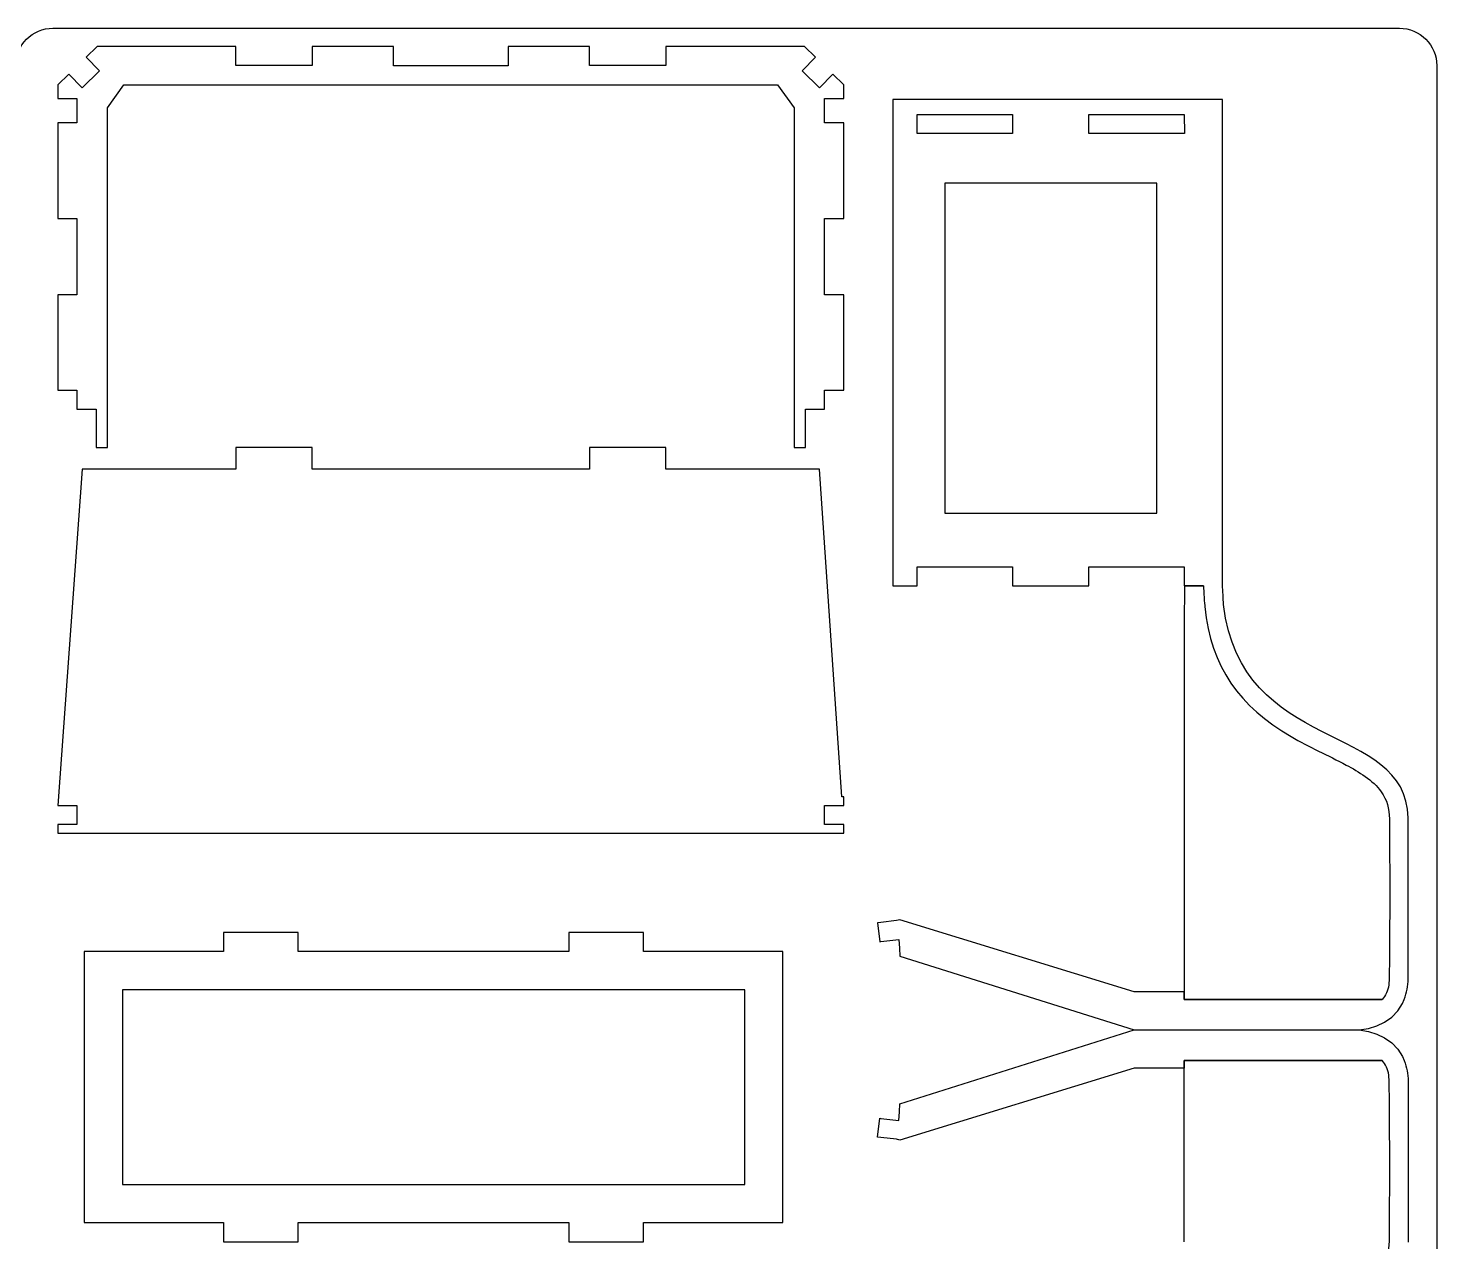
# Model space of a CAD drawing. Extents: x 5 to 585, y 8 to 489.
# Drawn here: x 390 to 578.3, y 135.8 to 297.9 of the extents above; entities that cross this region are included whole.
import ezdxf

# ---------------------------------------------------------------- set-up
doc = ezdxf.new("R2010")
doc.units = 0
doc.layers.get('0').update_dxf_attribs({"linetype": 'CONTINUOUS'})

msp = doc.modelspace()

# ---------------------------------------------------------------- linework, layer by layer
at = {"color": 5}
for p, q in [((393.326484, 297.93164), (573.326484, 297.93164)), ((578.326484, 292.93164), (578.326484, 12.93164))]:
    msp.add_line(p, q, dxfattribs=at)
at = {"color": 3}
for p, q in [((399.220884, 295.46714), (397.760884, 294.04284)), ((397.760884, 294.04284), (399.541184, 292.21774)), ((417.768584, 295.46744), (399.220884, 295.46714)), ((417.768684, 292.93244), (417.768584, 295.46744)), ((438.865684, 295.46734), (427.966884, 295.46814)), ((427.966884, 295.46814), (427.966984, 292.93314)), ((438.865484, 292.91784), (438.865684, 295.46734)), ((465.061884, 295.46814), (454.163084, 295.46734)), ((454.163084, 295.46734), (454.163284, 292.91784)), ((465.061784, 292.93314), (465.061884, 295.46814)), ((475.260184, 295.46744), (475.260084, 292.93244)), ((493.807884, 295.46714), (475.260184, 295.46744)), ((493.487584, 292.21774), (495.267884, 294.04284)), ((495.267884, 294.04284), (493.807884, 295.46714)), ((399.541184, 292.21774), (397.233584, 289.96684)), ((427.966984, 292.93314), (417.768684, 292.93244)), ((454.163284, 292.91784), (438.865484, 292.91784)), ((475.260084, 292.93244), (465.061784, 292.93314)), ((495.795184, 289.96684), (493.487584, 292.21774)), ((393.993184, 290.36774), (393.992984, 288.54164)), ((395.453384, 291.79194), (393.993184, 290.36774)), ((397.233584, 289.96684), (395.453384, 291.79194)), ((400.622184, 287.30824), (402.825384, 290.36774)), ((402.825384, 290.36774), (446.514384, 290.36784)), ((446.514384, 290.36784), (490.203384, 290.36774)), ((490.203384, 290.36774), (492.406584, 287.30824)), ((497.575384, 291.79194), (495.795184, 289.96684)), ((499.035584, 290.36774), (497.575384, 291.79194)), ((499.035784, 288.54164), (499.035584, 290.36774)), ((393.992984, 288.54164), (396.542484, 288.54124)), ((396.542484, 288.54124), (396.541984, 285.26844)), ((496.486284, 288.54124), (499.035784, 288.54164)), ((496.486784, 285.26844), (496.486284, 288.54124)), ((505.593589, 288.425321), (505.592989, 223.422321)), ((549.671689, 288.407621), (505.593589, 288.425321)), ((549.672189, 223.541521), (549.671689, 288.407621)), ((400.622284, 241.91354), (400.622184, 287.30824)), ((492.406584, 287.30824), (492.406484, 241.91354)), ((396.541984, 285.26844), (393.992384, 285.26884)), ((393.992384, 285.26884), (393.992784, 272.51464)), ((499.036384, 285.26884), (496.486784, 285.26844)), ((499.035984, 272.51464), (499.036384, 285.26884)), ((512.538689, 277.220521), (512.538289, 233.110621)), ((540.901389, 277.220721), (512.538689, 277.220521)), ((540.901589, 233.110721), (540.901389, 277.220721)), ((393.992784, 272.51464), (396.542284, 272.51464)), ((396.542284, 272.51464), (396.542284, 262.31644)), ((496.486484, 262.31644), (496.486484, 272.51464)), ((496.486484, 272.51464), (499.035984, 272.51464)), ((393.992784, 262.31644), (393.990884, 249.56254)), ((396.542284, 262.31644), (393.992784, 262.31644)), ((499.035984, 262.31644), (496.486484, 262.31644)), ((499.037884, 249.56254), (499.035984, 262.31644)), ((393.990884, 249.56254), (396.540484, 249.56354)), ((396.540484, 249.56354), (396.542284, 247.01374)), ((496.486484, 247.01374), (496.488284, 249.56354)), ((496.488284, 249.56354), (499.037884, 249.56254)), ((396.542284, 247.01374), (399.092384, 247.01264)), ((399.092384, 247.01264), (399.092484, 241.91354)), ((493.936284, 241.91354), (493.936384, 247.01264)), ((493.936384, 247.01264), (496.486484, 247.01374)), ((399.092484, 241.91354), (400.622284, 241.91354)), ((417.768584, 241.91354), (417.768484, 239.01094)), ((427.966884, 241.91354), (417.768584, 241.91354)), ((427.966784, 239.01084), (427.966884, 241.91354)), ((465.061984, 241.91354), (465.061984, 239.01084)), ((475.260284, 241.91354), (465.061984, 241.91354)), ((475.260184, 239.01094), (475.260284, 241.91354)), ((492.406484, 241.91354), (493.936284, 241.91354)), ((397.220984, 239.01104), (393.993284, 194.08224)), ((417.768484, 239.01094), (397.220984, 239.01104)), ((465.061984, 239.01084), (427.966784, 239.01084)), ((495.807784, 239.01104), (475.260184, 239.01094)), ((498.807884, 195.23694), (495.807784, 239.01104)), ((512.538289, 233.110621), (540.901589, 233.110721)), ((508.866789, 223.422321), (508.866789, 225.971921)), ((508.866789, 225.971921), (521.620789, 225.971921)), ((521.620789, 225.971921), (521.620789, 223.422321)), ((531.819089, 223.422421), (531.818989, 225.972021)), ((531.818989, 225.972021), (544.572989, 225.972021)), ((544.572989, 225.972021), (544.573089, 223.422421)), ((505.592989, 223.422321), (508.866789, 223.422321)), ((521.620789, 223.422321), (531.819089, 223.422421)), ((544.573489, 223.422421), (544.573089, 218.323221)), ((544.617189, 223.422421), (544.573489, 223.422421)), ((544.630289, 223.422421), (544.617189, 223.422421)), ((544.647189, 223.422421), (544.630289, 223.422421)), ((544.661589, 223.422421), (544.647189, 223.422421)), ((544.679489, 223.422421), (544.661589, 223.422421)), ((544.699089, 223.422421), (544.679489, 223.422421)), ((544.720089, 223.422421), (544.699089, 223.422421)), ((544.742689, 223.422421), (544.720089, 223.422421)), ((544.766689, 223.422421), (544.742689, 223.422421)), ((544.792089, 223.422421), (544.766689, 223.422421)), ((544.818889, 223.422421), (544.792089, 223.422421)), ((544.847089, 223.422421), (544.818889, 223.422421)), ((544.876589, 223.422421), (544.847089, 223.422421)), ((544.907489, 223.422421), (544.876589, 223.422421)), ((544.939589, 223.422421), (544.907489, 223.422421)), ((544.972989, 223.422421), (544.939589, 223.422421)), ((545.007589, 223.422421), (544.972989, 223.422421)), ((545.043389, 223.422421), (545.007589, 223.422421)), ((545.080389, 223.422421), (545.043389, 223.422421)), ((545.118489, 223.422421), (545.080389, 223.422421)), ((545.157689, 223.422421), (545.118489, 223.422421)), ((545.197989, 223.422421), (545.157689, 223.422421)), ((545.239389, 223.422421), (545.197989, 223.422421)), ((545.281689, 223.422421), (545.239389, 223.422421)), ((545.325089, 223.422421), (545.281689, 223.422421)), ((545.368089, 223.422421), (545.325089, 223.422421)), ((545.414689, 223.422421), (545.368089, 223.422421)), ((545.460789, 223.422421), (545.414689, 223.422421)), ((545.507889, 223.422421), (545.460789, 223.422421)), ((545.555689, 223.422421), (545.507889, 223.422421)), ((545.604389, 223.422421), (545.555689, 223.422421)), ((545.653889, 223.422421), (545.604389, 223.422421)), ((545.704189, 223.422421), (545.653889, 223.422421)), ((545.755089, 223.422421), (545.704189, 223.422421)), ((545.806789, 223.422421), (545.755089, 223.422421)), ((545.859089, 223.422421), (545.806789, 223.422421)), ((545.912089, 223.422421), (545.859089, 223.422421)), ((545.965689, 223.422421), (545.912089, 223.422421)), ((546.019889, 223.422421), (545.965689, 223.422421)), ((546.079589, 223.422421), (546.019889, 223.422421)), ((546.129889, 223.422421), (546.079589, 223.422421)), ((546.185689, 223.422421), (546.129889, 223.422421)), ((546.241889, 223.422421), (546.185689, 223.422421)), ((546.298589, 223.422421), (546.241889, 223.422421)), ((546.355589, 223.422421), (546.298589, 223.422421)), ((546.413089, 223.422421), (546.355589, 223.422421)), ((546.470889, 223.422421), (546.413089, 223.422421)), ((546.528989, 223.422421), (546.470889, 223.422421)), ((546.587389, 223.422421), (546.528989, 223.422421)), ((546.646089, 223.422421), (546.587389, 223.422421)), ((546.704989, 223.422421), (546.646089, 223.422421)), ((546.764089, 223.422421), (546.704989, 223.422421)), ((546.801989, 223.422421), (546.764089, 223.422421)), ((546.823389, 223.422421), (546.801989, 223.422421)), ((546.882889, 223.422421), (546.823389, 223.422421)), ((546.942389, 223.422421), (546.882889, 223.422421)), ((547.002089, 223.422421), (546.942389, 223.422421)), ((547.061789, 223.422421), (547.002089, 223.422421)), ((547.121489, 223.422421), (547.061789, 223.422421)), ((544.573089, 218.323221), (544.573089, 217.603121)), ((544.573089, 217.603121), (544.573089, 216.883021)), ((544.573089, 216.883021), (544.573089, 216.162921)), ((544.573089, 216.162921), (544.573089, 215.442821)), ((544.573089, 215.442821), (544.573089, 214.722721)), ((544.573089, 214.722721), (544.573089, 214.002621)), ((544.573089, 214.002621), (544.573089, 213.282421)), ((544.573089, 213.282421), (544.573089, 212.562321)), ((544.573089, 212.562321), (544.573089, 211.842221)), ((544.573089, 211.842221), (544.573089, 211.122121)), ((544.573089, 211.122121), (544.573089, 210.402021)), ((544.573089, 210.402021), (544.573089, 209.681921)), ((544.573089, 209.681921), (544.573089, 208.961821)), ((544.573089, 208.961821), (544.573089, 208.241721)), ((544.573089, 208.241721), (544.573089, 207.521621)), ((544.573089, 207.521621), (544.573089, 206.801521)), ((544.573089, 206.801521), (544.573089, 206.081421)), ((544.573089, 206.081421), (544.573089, 205.361321)), ((544.573089, 205.361321), (544.573089, 204.641221)), ((544.573089, 204.641221), (544.573089, 203.921121)), ((544.573089, 203.921121), (544.573089, 203.201021)), ((544.573089, 203.201021), (544.573089, 202.480921)), ((544.573089, 202.480921), (544.573089, 201.760721)), ((544.573089, 201.760721), (544.573089, 201.040621)), ((544.573089, 201.040621), (544.573089, 200.320521)), ((544.573089, 200.320521), (544.573089, 199.600421)), ((544.573089, 199.600421), (544.573089, 198.880321)), ((544.573089, 198.880321), (544.573089, 198.160221)), ((544.573089, 198.160221), (544.573089, 197.440121)), ((544.573089, 197.440121), (544.573089, 196.720021)), ((544.573089, 196.720021), (544.573089, 195.999921)), ((544.573089, 195.999921), (544.573089, 195.279821)), ((393.993284, 194.08224), (396.542884, 194.08224)), ((396.542884, 194.08224), (396.542884, 191.53314)), ((496.485784, 191.53314), (496.486084, 194.08224)), ((496.486084, 194.08224), (499.035584, 194.08224)), ((499.035784, 195.23654), (498.807884, 195.23694)), ((499.035584, 194.08224), (499.035784, 195.23654)), ((544.573089, 195.279821), (544.573089, 194.559721)), ((544.573089, 194.559721), (544.573089, 193.839621)), ((544.573089, 193.839621), (544.573089, 193.119521)), ((544.573089, 193.119521), (544.573089, 192.399421)), ((544.573089, 192.399421), (544.573089, 191.679321)), ((396.542884, 191.53314), (393.993384, 191.53314)), ((393.993384, 191.53314), (393.993384, 190.37874)), ((393.993384, 190.37874), (499.035284, 190.37874)), ((499.035384, 191.53314), (496.485784, 191.53314)), ((499.035284, 190.37874), (499.035384, 191.53314)), ((544.573089, 191.679321), (544.573089, 190.959221)), ((544.573089, 190.959221), (544.573089, 190.239121)), ((544.573089, 190.239121), (544.573089, 189.519021)), ((544.573089, 189.519021), (544.573089, 188.798921)), ((544.573089, 188.798921), (544.573089, 188.078721)), ((544.573089, 188.078721), (544.573089, 187.358621)), ((544.573089, 187.358621), (544.573089, 186.638521)), ((544.573089, 186.638521), (544.573089, 185.918421)), ((544.573089, 185.918421), (544.573089, 185.198321)), ((544.573089, 185.198321), (544.573089, 184.478221)), ((544.573089, 184.478221), (544.573089, 183.758121)), ((544.573089, 183.758121), (544.573089, 183.038021)), ((544.573089, 183.038021), (544.573089, 182.317921)), ((544.573089, 182.317921), (544.573089, 181.597821)), ((544.573089, 181.597821), (544.573089, 180.877721)), ((544.573089, 180.877721), (544.573089, 180.157621)), ((544.573089, 180.157621), (544.573089, 179.437521)), ((544.573089, 179.437521), (544.573089, 178.717421)), ((426.131284, 177.11004), (416.131284, 177.11004)), ((416.131284, 177.11004), (416.131284, 174.56014)), ((426.131284, 174.56014), (426.131284, 177.11004)), ((472.287184, 177.11004), (462.287184, 177.11004)), ((462.287184, 177.11004), (462.287184, 174.56014)), ((472.287184, 174.56014), (472.287184, 177.11004)), ((503.979789, 178.431721), (503.575589, 178.407821)), ((503.575589, 178.407821), (503.853889, 175.873421)), ((506.109989, 178.686121), (503.979789, 178.431721)), ((506.529289, 178.802721), (506.109989, 178.686121)), ((537.850989, 169.177021), (506.529289, 178.802721)), ((544.573089, 178.717421), (544.573089, 177.997321)), ((544.573089, 177.997321), (544.573089, 177.277221)), ((544.573089, 177.277221), (544.573089, 176.557021)), ((503.853889, 175.873421), (503.979789, 175.882121)), ((503.979789, 175.882121), (506.388289, 176.151721)), ((506.388289, 176.151721), (506.514289, 175.004021)), ((544.573089, 176.557021), (544.573089, 175.836921)), ((544.573089, 175.836921), (544.573089, 175.116821)), ((416.131284, 174.56014), (397.508484, 174.56014)), ((397.508484, 174.56014), (397.508484, 138.34404)), ((462.287184, 174.56014), (426.131284, 174.56014)), ((490.909984, 174.56014), (472.287184, 174.56014)), ((490.909984, 138.34404), (490.909984, 174.56014)), ((506.514289, 175.004021), (506.529289, 173.926021)), ((506.529289, 173.926021), (537.850989, 164.077821)), ((544.573089, 175.116821), (544.573089, 174.396721)), ((544.573089, 174.396721), (544.573089, 173.676621)), ((544.573089, 173.676621), (544.573089, 172.956521)), ((544.573089, 172.956521), (544.573089, 172.236421)), ((544.573089, 172.236421), (544.573089, 169.111621)), ((485.810884, 169.46104), (402.607584, 169.46104)), ((402.607584, 169.46104), (402.607584, 143.44314)), ((485.810884, 143.44314), (485.810884, 169.46104)), ((544.573089, 169.177021), (537.850989, 169.177021)), ((544.573089, 168.157121), (544.573089, 169.177021)), ((544.573089, 169.111621), (544.573089, 169.097121)), ((544.573089, 169.097121), (544.573089, 169.082121)), ((544.573089, 169.082121), (544.573089, 169.066621)), ((544.573089, 169.066621), (544.573089, 169.050621)), ((544.573089, 169.050621), (544.573089, 169.034321)), ((544.573089, 169.034321), (544.573089, 169.017621)), ((544.573089, 169.017621), (544.573089, 169.000421)), ((544.573089, 169.000421), (544.573089, 168.983021)), ((544.573089, 168.983021), (544.573089, 168.957221)), ((544.573089, 168.957221), (544.573089, 168.939221)), ((544.573089, 168.939221), (544.573089, 168.920821)), ((544.573089, 168.920821), (544.573089, 168.894221)), ((544.573089, 168.894221), (544.573089, 168.875321)), ((544.573089, 168.875321), (544.573089, 168.856221)), ((544.573089, 168.856221), (544.573089, 168.842321)), ((544.573089, 168.842321), (544.573089, 168.829021)), ((544.573089, 168.829021), (544.573089, 168.809621)), ((544.573089, 168.809621), (544.573089, 168.782021)), ((544.573089, 168.782021), (544.573089, 168.762421)), ((544.573089, 168.762421), (544.573089, 168.734621)), ((544.573089, 168.734621), (544.573089, 168.714821)), ((544.573089, 168.714821), (544.573089, 168.686921)), ((544.573089, 168.686921), (544.573089, 168.667021)), ((544.573089, 168.667021), (544.573089, 168.639121)), ((544.573089, 168.639121), (544.573089, 168.619221)), ((544.573089, 168.619221), (544.573089, 168.591421)), ((544.573089, 168.591421), (544.573089, 168.571621)), ((544.573089, 168.571621), (544.573089, 168.544021)), ((544.573089, 168.544021), (544.573089, 168.524421)), ((544.573089, 168.524421), (544.573089, 168.505021)), ((544.573089, 168.505021), (544.573089, 168.491721)), ((544.573089, 168.491721), (544.573089, 168.477821)), ((544.573089, 168.477821), (544.573089, 168.458721)), ((544.573089, 168.458721), (544.573089, 168.431921)), ((544.573089, 168.431921), (544.573089, 168.413221)), ((544.573089, 168.413221), (544.573089, 168.394821)), ((544.573089, 168.394821), (544.573089, 168.368821)), ((544.573089, 168.368821), (544.573089, 168.351021)), ((544.573089, 168.351021), (544.573089, 168.333621)), ((544.573089, 168.333621), (544.573089, 168.316421)), ((544.573089, 168.316421), (544.573089, 168.299721)), ((544.573089, 168.299721), (544.573089, 168.283421)), ((544.573089, 168.283421), (544.573089, 168.267421)), ((544.573089, 168.267421), (544.573089, 168.251921)), ((544.573089, 168.251921), (544.573089, 168.236921)), ((544.573089, 168.236921), (544.573089, 168.157421)), ((544.573089, 168.157421), (545.031989, 168.157121)), ((571.025289, 168.157121), (544.573089, 168.157121)), ((545.031989, 168.157121), (545.490789, 168.157121)), ((545.490789, 168.157121), (545.949689, 168.157121)), ((545.949689, 168.157121), (546.408589, 168.157121)), ((546.408589, 168.157121), (546.867389, 168.157121)), ((546.867389, 168.157121), (547.326289, 168.157121)), ((547.326289, 168.157121), (547.785189, 168.157121)), ((547.785189, 168.157121), (548.244089, 168.157121)), ((548.244089, 168.157121), (548.702889, 168.157121)), ((548.702889, 168.157121), (549.161789, 168.157121)), ((549.161789, 168.157121), (549.620689, 168.157121)), ((549.620689, 168.157121), (550.079489, 168.157121)), ((550.079489, 168.157121), (550.538389, 168.157121)), ((550.538389, 168.157121), (550.997289, 168.157121)), ((550.997289, 168.157121), (551.456089, 168.157121)), ((551.456089, 168.157121), (551.914989, 168.157121)), ((551.914989, 168.157121), (552.373889, 168.157121)), ((552.373889, 168.157121), (552.832689, 168.157121)), ((552.832689, 168.157121), (553.291589, 168.157121)), ((553.291589, 168.157121), (553.750489, 168.157121)), ((553.750489, 168.157121), (554.209289, 168.157121)), ((554.209289, 168.157121), (554.668189, 168.157121)), ((554.668189, 168.157121), (555.127089, 168.157121)), ((555.127089, 168.157121), (555.585989, 168.157121)), ((555.585989, 168.157121), (556.044789, 168.157121)), ((556.044789, 168.157121), (556.503689, 168.157121)), ((556.503689, 168.157121), (556.962589, 168.157121)), ((556.962589, 168.157121), (557.421389, 168.157121)), ((557.421389, 168.157121), (557.880289, 168.157121)), ((557.880289, 168.157121), (558.339189, 168.157121)), ((558.339189, 168.157121), (558.797989, 168.157121)), ((558.797989, 168.157121), (559.256889, 168.157121)), ((559.256889, 168.157121), (559.715789, 168.157121)), ((559.715789, 168.157121), (560.174589, 168.157121)), ((560.174589, 168.157121), (560.633489, 168.157121)), ((560.633489, 168.157121), (561.092389, 168.157121)), ((561.092389, 168.157121), (561.551189, 168.157121)), ((561.551189, 168.157121), (562.010089, 168.157121)), ((562.010089, 168.157121), (562.468989, 168.157121)), ((562.468989, 168.157121), (562.927889, 168.157121)), ((562.927889, 168.157121), (563.386689, 168.157121)), ((563.386689, 168.157121), (563.845589, 168.157121)), ((563.845589, 168.157121), (564.304489, 168.157121)), ((564.304489, 168.157121), (564.763289, 168.157121)), ((564.763289, 168.157121), (565.222189, 168.157121)), ((565.222189, 168.157121), (565.681089, 168.157121)), ((565.681089, 168.157121), (566.139889, 168.157121)), ((566.139889, 168.157121), (566.598789, 168.157121)), ((566.598789, 168.157121), (567.057689, 168.157121)), ((567.057689, 168.157121), (567.516489, 168.157121)), ((567.516489, 168.157121), (567.975389, 168.157121)), ((567.975389, 168.157121), (568.434289, 168.157121)), ((568.434289, 168.157121), (568.893089, 168.157121)), ((568.893089, 168.157121), (569.351989, 168.157121)), ((569.351989, 168.157121), (569.810889, 168.157121)), ((569.810889, 168.157121), (570.269789, 168.157121)), ((570.269789, 168.157121), (570.728589, 168.157121)), ((570.728589, 168.157121), (571.025289, 168.157121)), ((573.101089, 166.645221), (573.729289, 167.631421)), ((573.729289, 167.631421), (573.940589, 168.157121)), ((571.343689, 165.122821), (572.292589, 165.797921)), ((572.292589, 165.797921), (573.101089, 166.645221)), ((506.529289, 154.229621), (537.850989, 164.077821)), ((537.850989, 164.077821), (567.946189, 164.077821)), ((537.850989, 164.077821), (567.946189, 164.077821)), ((567.946189, 164.077821), (569.189389, 164.288921)), ((567.946189, 164.077821), (569.189389, 163.866721)), ((569.189389, 164.288921), (570.299089, 164.625021)), ((569.189389, 163.866721), (570.299089, 163.530621)), ((570.299089, 164.625021), (571.343689, 165.122821)), ((570.299089, 163.530621), (571.343689, 163.032821)), ((571.343689, 163.032821), (572.292589, 162.357721)), ((572.292589, 162.357721), (573.101089, 161.510421)), ((573.101089, 161.510421), (573.729289, 160.524221)), ((573.729289, 160.524221), (573.940589, 159.998521)), ((537.850989, 158.978621), (506.529289, 149.352921)), ((544.573089, 158.978621), (537.850989, 158.978621)), ((544.573089, 159.998221), (545.031989, 159.998521)), ((571.025289, 159.998521), (544.573089, 159.998521)), ((544.573089, 159.998521), (544.573089, 158.978621)), ((544.573089, 159.918721), (544.573089, 159.998221)), ((544.573089, 159.903721), (544.573089, 159.918721)), ((544.573089, 159.888221), (544.573089, 159.903721)), ((544.573089, 159.872221), (544.573089, 159.888221)), ((544.573089, 159.855921), (544.573089, 159.872221)), ((544.573089, 159.839221), (544.573089, 159.855921)), ((544.573089, 159.822021), (544.573089, 159.839221)), ((544.573089, 159.804621), (544.573089, 159.822021)), ((544.573089, 159.786821), (544.573089, 159.804621)), ((544.573089, 159.760821), (544.573089, 159.786821)), ((544.573089, 159.742421), (544.573089, 159.760821)), ((544.573089, 159.723721), (544.573089, 159.742421)), ((544.573089, 159.696921), (544.573089, 159.723721)), ((544.573089, 159.677821), (544.573089, 159.696921)), ((544.573089, 159.663921), (544.573089, 159.677821)), ((544.573089, 159.650621), (544.573089, 159.663921)), ((544.573089, 159.631221), (544.573089, 159.650621)), ((544.573089, 159.611621), (544.573089, 159.631221)), ((544.573089, 159.584021), (544.573089, 159.611621)), ((544.573089, 159.564221), (544.573089, 159.584021)), ((544.573089, 159.536421), (544.573089, 159.564221)), ((544.573089, 159.516521), (544.573089, 159.536421)), ((544.573089, 159.488621), (544.573089, 159.516521)), ((544.573089, 159.468721), (544.573089, 159.488621)), ((544.573089, 159.440821), (544.573089, 159.468721)), ((544.573089, 159.421021), (544.573089, 159.440821)), ((544.573089, 159.393221), (544.573089, 159.421021)), ((544.573089, 159.373621), (544.573089, 159.393221)), ((544.573089, 159.346021), (544.573089, 159.373621)), ((544.573089, 159.326621), (544.573089, 159.346021)), ((544.573089, 159.313321), (544.573089, 159.326621)), ((544.573089, 159.299421), (544.573089, 159.313321)), ((544.573089, 159.280321), (544.573089, 159.299421)), ((544.573089, 159.261421), (544.573089, 159.280321)), ((544.573089, 159.234821), (544.573089, 159.261421)), ((544.573089, 159.216421), (544.573089, 159.234821)), ((544.573089, 159.198421), (544.573089, 159.216421)), ((544.573089, 159.172621), (544.573089, 159.198421)), ((544.573089, 159.155221), (544.573089, 159.172621)), ((544.573089, 159.138021), (544.573089, 159.155221)), ((544.573089, 159.121321), (544.573089, 159.138021)), ((544.573089, 159.105021), (544.573089, 159.121321)), ((544.573089, 159.089021), (544.573089, 159.105021)), ((544.573089, 159.073521), (544.573089, 159.089021)), ((544.573089, 159.058521), (544.573089, 159.073521)), ((544.573089, 159.044021), (544.573089, 159.058521)), ((544.573089, 155.919221), (544.573089, 159.044021)), ((545.031989, 159.998521), (545.490789, 159.998521)), ((545.490789, 159.998521), (545.949689, 159.998521)), ((545.949689, 159.998521), (546.408589, 159.998521)), ((546.408589, 159.998521), (546.867389, 159.998521)), ((546.867389, 159.998521), (547.326289, 159.998521)), ((547.326289, 159.998521), (547.785189, 159.998521)), ((547.785189, 159.998521), (548.244089, 159.998521)), ((548.244089, 159.998521), (548.702889, 159.998521)), ((548.702889, 159.998521), (549.161789, 159.998521)), ((549.161789, 159.998521), (549.620689, 159.998521)), ((549.620689, 159.998521), (550.079489, 159.998521)), ((550.079489, 159.998521), (550.538389, 159.998521)), ((550.538389, 159.998521), (550.997289, 159.998521)), ((550.997289, 159.998521), (551.456089, 159.998521)), ((551.456089, 159.998521), (551.914989, 159.998521)), ((551.914989, 159.998521), (552.373889, 159.998521)), ((552.373889, 159.998521), (552.832689, 159.998521)), ((552.832689, 159.998521), (553.291589, 159.998521)), ((553.291589, 159.998521), (553.750489, 159.998521)), ((553.750489, 159.998521), (554.209289, 159.998521)), ((554.209289, 159.998521), (554.668189, 159.998521)), ((554.668189, 159.998521), (555.127089, 159.998521)), ((555.127089, 159.998521), (555.585989, 159.998521)), ((555.585989, 159.998521), (556.044789, 159.998521)), ((556.044789, 159.998521), (556.503689, 159.998521)), ((556.503689, 159.998521), (556.962589, 159.998521)), ((556.962589, 159.998521), (557.421389, 159.998521)), ((557.421389, 159.998521), (557.880289, 159.998521)), ((557.880289, 159.998521), (558.339189, 159.998521)), ((558.339189, 159.998521), (558.797989, 159.998521)), ((558.797989, 159.998521), (559.256889, 159.998521)), ((559.256889, 159.998521), (559.715789, 159.998521)), ((559.715789, 159.998521), (560.174589, 159.998521)), ((560.174589, 159.998521), (560.633489, 159.998521)), ((560.633489, 159.998521), (561.092389, 159.998521)), ((561.092389, 159.998521), (561.551189, 159.998521)), ((561.551189, 159.998521), (562.010089, 159.998521)), ((562.010089, 159.998521), (562.468989, 159.998521)), ((562.468989, 159.998521), (562.927889, 159.998521)), ((562.927889, 159.998521), (563.386689, 159.998521)), ((563.386689, 159.998521), (563.845589, 159.998521)), ((563.845589, 159.998521), (564.304489, 159.998521)), ((564.304489, 159.998521), (564.763289, 159.998521)), ((564.763289, 159.998521), (565.222189, 159.998521)), ((565.222189, 159.998521), (565.681089, 159.998521)), ((565.681089, 159.998521), (566.139889, 159.998521)), ((566.139889, 159.998521), (566.598789, 159.998521)), ((566.598789, 159.998521), (567.057689, 159.998521)), ((567.057689, 159.998521), (567.516489, 159.998521)), ((567.516489, 159.998521), (567.975389, 159.998521)), ((567.975389, 159.998521), (568.434289, 159.998521)), ((568.434289, 159.998521), (568.893089, 159.998521)), ((568.893089, 159.998521), (569.351989, 159.998521)), ((569.351989, 159.998521), (569.810889, 159.998521)), ((569.810889, 159.998521), (570.269789, 159.998521)), ((570.269789, 159.998521), (570.728589, 159.998521)), ((570.728589, 159.998521), (571.025289, 159.998521)), ((544.573089, 155.199121), (544.573089, 155.919221)), ((544.573089, 154.479021), (544.573089, 155.199121)), ((544.573089, 153.758921), (544.573089, 154.479021)), ((506.388289, 152.003921), (506.514289, 153.151621)), ((506.514289, 153.151621), (506.529289, 154.229621)), ((544.573089, 153.038821), (544.573089, 153.758921)), ((544.573089, 152.318721), (544.573089, 153.038821)), ((503.575589, 149.747821), (503.853889, 152.282221)), ((503.853889, 152.282221), (503.979789, 152.273521)), ((503.979789, 152.273521), (506.388289, 152.003921)), ((544.573089, 151.598621), (544.573089, 152.318721)), ((544.573089, 150.878421), (544.573089, 151.598621)), ((544.573089, 150.158321), (544.573089, 150.878421)), ((503.979789, 149.723921), (503.575589, 149.747821)), ((506.109989, 149.469521), (503.979789, 149.723921)), ((506.529289, 149.352921), (506.109989, 149.469521)), ((544.573089, 149.438221), (544.573089, 150.158321)), ((544.573089, 148.718121), (544.573089, 149.438221)), ((544.573089, 147.998021), (544.573089, 148.718121)), ((544.573089, 147.277921), (544.573089, 147.998021)), ((544.573089, 146.557821), (544.573089, 147.277921)), ((544.573089, 145.837721), (544.573089, 146.557821)), ((544.573089, 145.117621), (544.573089, 145.837721)), ((544.573089, 144.397521), (544.573089, 145.117621)), ((402.607584, 143.44314), (485.810884, 143.44314)), ((544.573089, 143.677421), (544.573089, 144.397521)), ((544.573089, 142.957321), (544.573089, 143.677421)), ((544.573089, 142.237221), (544.573089, 142.957321)), ((544.573089, 141.517121), (544.573089, 142.237221)), ((544.573089, 140.797021), (544.573089, 141.517121)), ((544.573089, 140.076921), (544.573089, 140.797021)), ((544.573089, 139.356721), (544.573089, 140.076921)), ((544.573089, 138.636621), (544.573089, 139.356721)), ((397.508484, 138.34404), (416.131284, 138.34404)), ((416.131284, 138.34404), (416.131284, 135.79404)), ((426.131284, 135.79404), (426.131284, 138.34404)), ((426.131284, 138.34404), (462.287184, 138.34404)), ((462.287184, 138.34404), (462.287184, 135.79404)), ((472.287184, 135.79404), (472.287184, 138.34404)), ((472.287184, 138.34404), (490.909984, 138.34404)), ((544.573089, 137.916521), (544.573089, 138.636621)), ((544.573089, 137.196421), (544.573089, 137.916521)), ((416.131284, 135.79404), (426.131284, 135.79404)), ((462.287184, 135.79404), (472.287184, 135.79404)), ((544.573089, 136.476321), (544.573089, 137.196421)), ((544.573089, 135.756221), (544.573089, 136.476321))]:
    msp.add_line(p, q, dxfattribs=at)
at = {"color": 7}
for p, q in [((508.866489, 283.849421), (508.866489, 286.399021)), ((508.866489, 286.399021), (521.620589, 286.399021)), ((521.620589, 286.399021), (521.620589, 283.849421)), ((531.818889, 283.849521), (531.818889, 286.399121)), ((531.818889, 286.399121), (544.572789, 286.399121)), ((544.572789, 286.399121), (544.573689, 283.853121)), ((521.620589, 283.849421), (508.866489, 283.849421)), ((544.573689, 283.853121), (531.818889, 283.849521))]:
    msp.add_line(p, q, dxfattribs=at)
at = {"color": 5}
for points in [[(388.326484, 292.93164), (388.326484, 295.68164), (390.576484, 297.93164), (393.326484, 297.93164)], [(573.326484, 297.93164), (576.076484, 297.93164), (578.326484, 295.68164), (578.326484, 292.93164)]]:
    msp.add_open_spline(points, degree=3, dxfattribs=at)
at = {"color": 3}
for points in [[(544.573089, 223.422421), (544.573089, 223.422421), (545.847089, 223.422421), (547.121489, 223.422421)], [(547.121489, 223.422421), (547.159489, 222.683221), (547.277989, 220.922021), (547.306589, 220.643221)], [(549.820689, 220.925121), (549.771189, 221.757521), (549.721689, 222.709121), (549.672189, 223.541521)], [(547.306589, 220.643221), (548.138689, 212.553121), (551.934389, 207.289821), (558.846489, 203.281121)], [(574.496789, 192.429521), (574.240189, 205.383021), (552.140089, 200.776621), (549.820689, 220.925121)], [(558.846489, 203.281121), (561.252389, 201.885821), (563.778689, 200.781921), (566.223389, 199.474821)], [(566.223389, 199.474821), (567.869389, 198.594821), (569.794089, 197.453521), (570.898089, 195.908221)], [(570.898089, 195.908221), (571.674889, 194.820821), (571.975389, 193.631721), (571.989189, 192.305121)], [(571.989189, 192.305121), (572.028289, 188.561821), (572.025089, 184.811221), (572.023989, 181.067721)], [(574.496789, 170.948121), (574.496789, 178.108621), (574.496789, 185.269021), (574.496789, 192.429521)], [(572.023989, 181.067721), (572.023389, 178.671421), (572.019089, 176.274521), (571.995189, 173.878421)], [(571.995189, 173.878421), (571.986689, 173.018421), (571.976289, 172.157821), (571.954989, 171.297921)], [(571.907389, 170.099821), (571.775789, 169.321521), (571.465789, 168.674621), (571.025289, 168.157121)], [(571.954989, 171.297921), (571.945589, 170.916421), (571.947089, 170.479921), (571.907389, 170.099821)], [(573.940589, 168.157121), (574.324689, 169.112621), (574.456989, 169.908821), (574.496789, 170.948121)], [(571.907389, 158.055821), (571.775789, 158.834121), (571.465789, 159.481021), (571.025289, 159.998521)], [(573.940589, 159.998521), (574.324689, 159.043021), (574.456989, 158.246821), (574.496789, 157.207521)], [(571.954989, 156.857721), (571.945589, 157.239221), (571.947089, 157.675721), (571.907389, 158.055821)], [(571.995189, 154.277221), (571.986689, 155.137221), (571.976289, 155.997821), (571.954989, 156.857721)], [(574.496789, 157.207521), (574.496789, 150.047021), (574.496789, 142.886621), (574.496789, 135.726121)], [(572.023989, 147.087921), (572.023389, 149.484221), (572.019089, 151.881121), (571.995189, 154.277221)], [(571.989189, 135.850521), (572.028289, 139.593821), (572.025089, 143.344421), (572.023989, 147.087921)], [(570.898089, 132.247421), (571.674889, 133.334821), (571.975389, 134.523921), (571.989189, 135.850521)]]:
    msp.add_open_spline(points, degree=3, dxfattribs=at)

doc.saveas('drawing.dxf')
